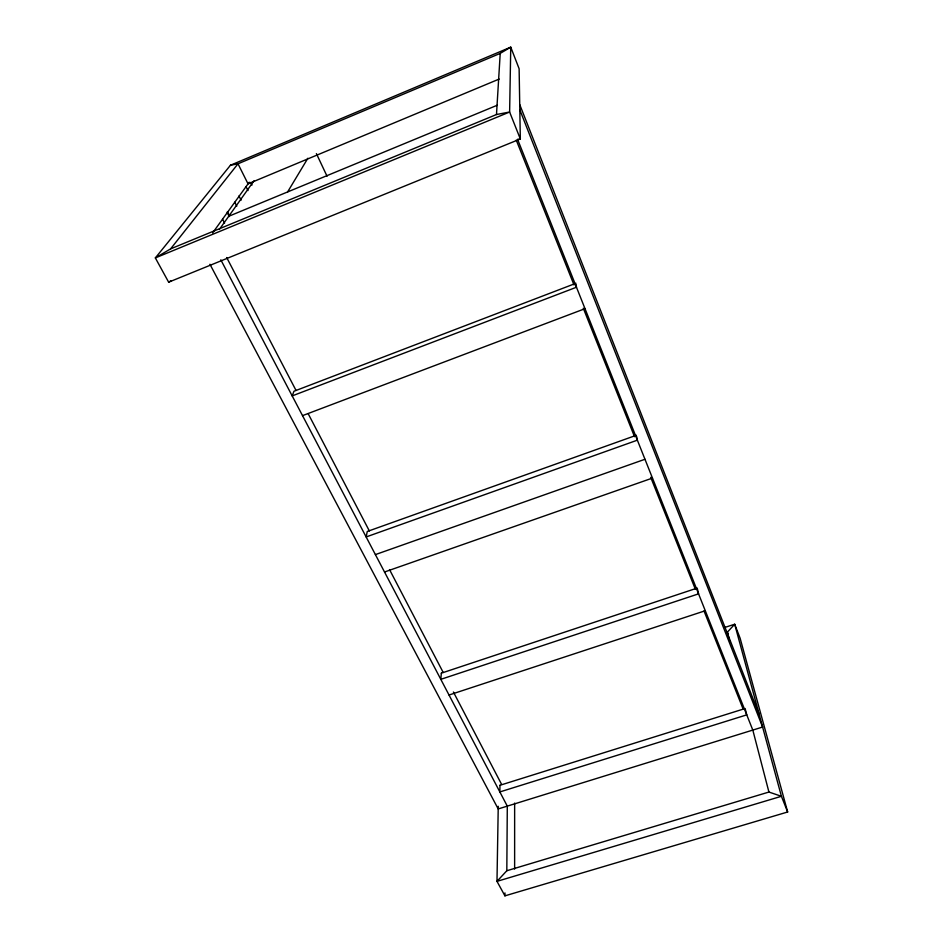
<?xml version="1.0" encoding="UTF-8"?>
<svg xmlns="http://www.w3.org/2000/svg" width="943" height="943" viewBox="0 0 943 943"><rect width="100%" height="100%" fill="white"/><g stroke="black" fill="none" stroke-linecap="round" stroke-linejoin="round"><path stroke-width="1.41" d="M514.63 869.081L514.642 803.082M724.908 627.413L734.691 624.231L740.114 638.211L787.653 811.994L504.929 895.85L496.985 881.363L506.815 870.743L507.299 806.147L220.827 259.832M504.929 895.85L504.953 892.915M498.246 806.277L496.985 881.363L781.417 796.293L787.653 811.994M496.489 114.527L509.621 112.017L155.347 257.922L170.612 248.869L496.489 114.527L500.214 53.397L510.752 47.15L519.121 68.745L520.324 138.963L168.644 282.181L155.347 257.922L230.457 165.237L510.752 47.15L509.621 112.017L520.324 138.963L517.695 139.399M287.603 191.948L307.878 158.247M219.377 229.42L253.985 180.808M212.635 232.909L249.223 182.223M170.612 248.869L238.001 163.799L500.214 53.397M729.929 642.065L727.359 632.164L734.691 624.231L781.417 796.293L768.922 792.049L506.815 870.743M168.644 282.181L171.143 280.649M499.212 79.047L248.044 183.861L238.001 163.799L230.457 165.237M228.736 216.289L497.338 105.203M575.949 283.277L293.968 391.251L292.177 395.907L576.468 287.238L576.126 284.597M302.526 415.639L585.002 308.679M636.407 435.242L367.263 531.475L366.143 536.944L637.374 440.169L636.643 436.479M375.397 554.602L644.977 459.265M384.532 572L652.462 478.077M449.033 695.015L705.281 610.734M209.935 264.276L498.199 808.941L762.616 727.041L519.829 109.836M226.685 257.533L295.984 390.343M308.22 413.777L369.361 530.956M389.53 569.607L443.198 672.465M453.394 691.997L501.629 784.435M222.548 219.177L224.575 223.102M227.381 211.656L229.397 215.582M227.263 212.647L229.279 216.584M234.783 202.226L236.787 206.163M238.992 195.944L241.102 200.175M246.029 186.643L248.009 190.592M250.673 182.435L251.993 185.064M316.388 153.591L327.044 176.211M517.601 139.399L752.809 730.082M516.257 140.118L574.028 284.998M583.293 308.231L634.521 436.692M650.717 477.323L695.309 589.139M704.008 610.958L743.167 709.136M727.359 632.164L728.361 634.71M519.746 104.626L759.162 714.346M752.738 729.788L768.922 792.049M499.955 785.283L499.861 791.931L746.75 714.865L745.123 708.523L499.955 785.283M441.348 673.161L440.817 679.337L698.563 593.854L697.207 588.078L441.348 673.161"/></g></svg>
